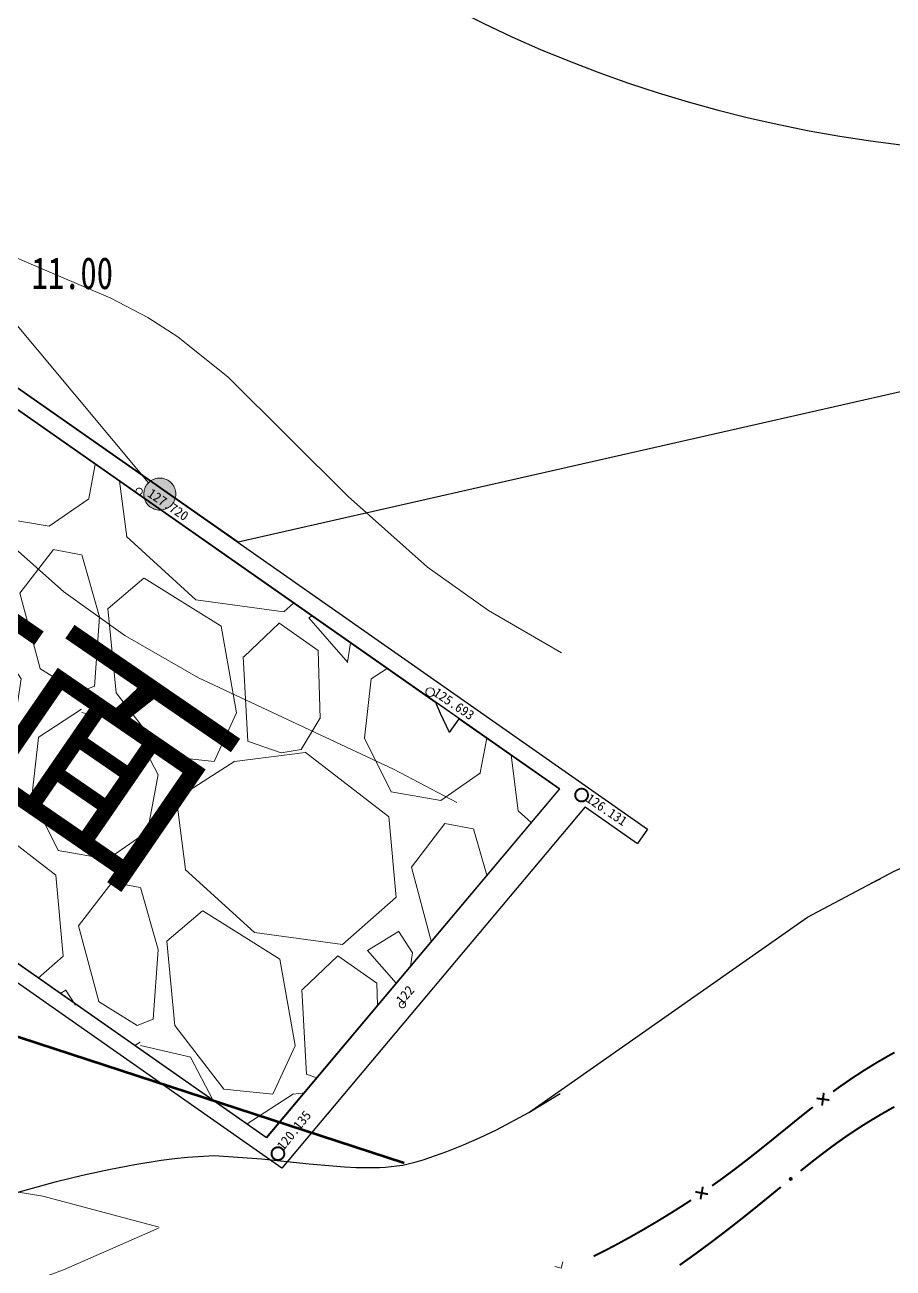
# Model space of a CAD drawing. Header units: inches. Extents: x 36473197 to 36486087, y 3899343 to 3911260.
# Drawn here: x 36483233.6 to 36483505.3, y 3903403.8 to 3903793 of the extents above; entities that cross this region are included whole.
import ezdxf

# ---------------------------------------------------------------- set-up
doc = ezdxf.new("R2010")
doc.units = ezdxf.units.IN
doc.header["$MEASUREMENT"] = 0
doc.layers.get('0').update_dxf_attribs({"lineweight": 0})
doc.layers.get('Defpoints').update_dxf_attribs({"lineweight": 0})
for name, color, linetype, lineweight in [('4煤底板等值线', 7, 'Continuous', 0), ('向北背斜轴', 7, 'Continuous', 0), ('四盘区辅运巷', 7, 'Continuous', 0), ('导线点', 7, 'Continuous', 0), ('巷道注记', 7, 'Continuous', 0), ('等值线', 7, 'Continuous', 0), ('采掘图', 7, 'Continuous', 0), ('采空区', 7, 'Continuous', 0), ('钻孔', 7, 'Continuous', 0), ('钻孔变量', 7, 'Continuous', 0)]:
    doc.layers.add(name, color=color, linetype=linetype, lineweight=lineweight)
for name, color, linetype, lineweight, true_color in [('保护煤柱', 7, 'Continuous', 0, 0xff0042), ('巷道1', 7, 'Continuous', 0, 0x2d2d2d), ('断层上盘', 1, 'Continuous', 0, 0xff0000), ('断层下盘', 1, 'Continuous', 0, 0xff0000)]:
    doc.layers.add(name, color=color, linetype=linetype, lineweight=lineweight, true_color=true_color)
doc.styles.add('仿宋', font='simfang.ttf')
doc.styles.add('宋体', font='SIMSUN.TTC')
doc.styles.add('黑体', font='simhei.ttf')
doc.linetypes.add('保护煤柱', pattern='A,0.0195,-0.001,[6,西北矿业高家堡煤矿2022年采掘接续图(2022.8.14).shx,S=1.01575e-06,R=0,X=0,Y=0],0.0195', length=0.04)
doc.dimstyles.get("Standard").update_dxf_attribs({"dimtxt": 30, "dimasz": 20, "dimexe": 0.18, "dimexo": 0.0625, "dimgap": 0.09, "dimtad": 1, "dimdec": 0, "dimzin": 0, "dimdsep": 46, "dimtxsty": '仿宋', "dimcen": 0.09, "dimclrd": 150, "dimclre": 150, "dimadec": 0, "dimazin": 0, "dimtfac": 1, "dimtdec": 0, "dimtofl": 0, "dimtmove": 0, "dimatfit": 3, "dimfxl": 1, "dimtolj": 1, "dimtzin": 0, "dimlwd": 0, "dimarcsym": 0})

# ---------------------------------------------------------------- blocks, each defined once
blk = doc.blocks.new('临时经纬仪导线点')
at = {"color": 0, "const_width": 0.3}
blk.add_lwpolyline([(1, 0), (0.97, 0.26), (0.87, 0.5), (0.71, 0.71), (0.5, 0.87), (0.26, 0.97), (0, 1), (-0.26, 0.97), (-0.5, 0.87), (-0.71, 0.71), (-0.87, 0.5), (-0.97, 0.26), (-1, 0), (-0.97, -0.26), (-0.87, -0.5), (-0.71, -0.71), (-0.5, -0.87), (-0.26, -0.97), (0, -1), (0.26, -0.97), (0.5, -0.87), (0.71, -0.71), (0.87, -0.5), (0.97, -0.26), (1, 0)], dxfattribs=at)
blk = doc.blocks.new('lr_block_23')
at = {"color": 1, "true_color": 0xff0000, "const_width": 0.6}
for points in [[(376.91, 130.77), (376.56, 130.58), (376.21, 130.39), (375.86, 130.2), (375.51, 130), (375.16, 129.8), (374.81, 129.6), (374.47, 129.4), (374.12, 129.2), (373.77, 129.01), (373.43, 128.81), (373.08, 128.61), (372.73, 128.41), (372.39, 128.21), (372.04, 128), (371.7, 127.8), (371.36, 127.59), (371.01, 127.39), (370.67, 127.18), (370.32, 126.98), (369.98, 126.78), (369.64, 126.57), (369.3, 126.36), (368.96, 126.15), (368.62, 125.94), (368.28, 125.72), (367.94, 125.51), (367.6, 125.3), (367.26, 125.09), (366.92, 124.88), (366.58, 124.66), (366.25, 124.44), (365.91, 124.23), (365.58, 124.01), (365.24, 123.79), (364.9, 123.58), (364.57, 123.36), (364.24, 123.14), (363.9, 122.91), (363.57, 122.69)], [(347.56, 110.72), (347.87, 110.97), (348.18, 111.22), (348.5, 111.47), (348.81, 111.72), (349.12, 111.97), (349.43, 112.22), (349.75, 112.47), (350.06, 112.72), (350.37, 112.96), (350.69, 113.21), (351, 113.46), (351.31, 113.71), (351.63, 113.96), (351.94, 114.2), (352.26, 114.45), (352.58, 114.69), (352.89, 114.94), (353.21, 115.18), (353.52, 115.43), (353.84, 115.67), (354.16, 115.92), (354.47, 116.16), (354.79, 116.4), (355.11, 116.64), (355.43, 116.88), (355.75, 117.12), (356.07, 117.36), (356.39, 117.6), (356.71, 117.84), (357.03, 118.08), (357.36, 118.32), (357.68, 118.55), (358, 118.79), (358.33, 119.03), (358.65, 119.26), (358.97, 119.5), (359.3, 119.73), (359.62, 119.96), (359.95, 120.19), (360.28, 120.42), (360.6, 120.65), (360.93, 120.88), (361.26, 121.11), (361.59, 121.34), (361.91, 121.57), (362.25, 121.79), (362.58, 122.02), (362.91, 122.24), (363.24, 122.47), (363.57, 122.69)], [(341.36, 105.67), (341.05, 105.41), (340.74, 105.16), (340.43, 104.91), (340.12, 104.65), (339.81, 104.4), (339.5, 104.15), (339.19, 103.89), (338.88, 103.64), (338.57, 103.39), (338.26, 103.13), (337.95, 102.88), (337.64, 102.63), (337.33, 102.37), (337.02, 102.12), (336.71, 101.87), (336.4, 101.61), (336.09, 101.36), (335.78, 101.11), (335.47, 100.86), (335.16, 100.6), (334.85, 100.35), (334.54, 100.1), (334.23, 99.85), (333.92, 99.6), (333.61, 99.34), (333.3, 99.09), (332.99, 98.84), (332.67, 98.59), (332.36, 98.34), (332.05, 98.09), (331.74, 97.84), (331.43, 97.59), (331.11, 97.34), (330.8, 97.09), (330.49, 96.84), (330.18, 96.59), (329.86, 96.34), (329.55, 96.09), (329.24, 95.84), (328.92, 95.6), (328.61, 95.35), (328.3, 95.1), (327.98, 94.85), (327.67, 94.61), (327.35, 94.36), (327.04, 94.11), (326.72, 93.86), (326.41, 93.62), (326.09, 93.37), (325.78, 93.13)], [(344.22, 108.01), (344.28, 107.96), (344.34, 107.92), (344.42, 107.9), (344.5, 107.9), (344.57, 107.93), (344.64, 107.97), (344.7, 108.02), (344.73, 108.09), (344.75, 108.17), (344.75, 108.25), (344.73, 108.32), (344.68, 108.39), (344.63, 108.44), (344.56, 108.48), (344.48, 108.5), (344.4, 108.5), (344.33, 108.47), (344.26, 108.43), (344.21, 108.38), (344.17, 108.31), (344.15, 108.23), (344.16, 108.15), (344.18, 108.08), (344.22, 108.01)], [(309.71, 81.22), (310.03, 81.45), (310.36, 81.68), (310.69, 81.92), (311.01, 82.15), (311.34, 82.38), (311.67, 82.61), (311.99, 82.84), (312.32, 83.07), (312.64, 83.31), (312.97, 83.54), (313.29, 83.77), (313.62, 84.01), (313.94, 84.24), (314.26, 84.48), (314.59, 84.71), (314.91, 84.95), (315.24, 85.18), (315.56, 85.42), (315.88, 85.65), (316.2, 85.89), (316.53, 86.13), (316.85, 86.37), (317.17, 86.6), (317.49, 86.84), (317.81, 87.08), (318.14, 87.31), (318.46, 87.55), (318.78, 87.79), (319.1, 88.03), (319.42, 88.27), (319.74, 88.51), (320.06, 88.75), (320.38, 88.99), (320.7, 89.23), (321.02, 89.47), (321.34, 89.72), (321.65, 89.96), (321.97, 90.2), (322.29, 90.44), (322.61, 90.69), (322.93, 90.93), (323.24, 91.17), (323.56, 91.41), (323.88, 91.66), (324.2, 91.9), (324.51, 92.15), (324.83, 92.39), (325.14, 92.64), (325.46, 92.88), (325.78, 93.13)]]:
    blk.add_lwpolyline(points, dxfattribs=at)
blk = doc.blocks.new('lr_block_34_1')
at = {"color": 1, "true_color": 0xff0000, "const_width": 0.594}
for points in [[(94.16, 63.81), (93.81, 63.62), (93.45, 63.43), (93.1, 63.24), (92.75, 63.04), (92.4, 62.85), (92.06, 62.65), (91.71, 62.45)], [(74.94, 51.57), (75.26, 51.81), (75.59, 52.05), (75.91, 52.28), (76.23, 52.52), (76.56, 52.75), (76.88, 52.99), (77.2, 53.22), (77.53, 53.45), (77.86, 53.68), (78.19, 53.91), (78.52, 54.13), (78.85, 54.36), (79.18, 54.59), (79.51, 54.82), (79.83, 55.04), (80.16, 55.27), (80.49, 55.5), (80.82, 55.73), (81.16, 55.94), (81.49, 56.16), (81.83, 56.38), (82.16, 56.6), (82.5, 56.82), (82.83, 57.04), (83.16, 57.26), (83.5, 57.48), (83.83, 57.7), (84.17, 57.92), (84.5, 58.13), (84.84, 58.34), (85.19, 58.55), (85.53, 58.76), (85.87, 58.97), (86.21, 59.18), (86.55, 59.39), (86.89, 59.6), (87.23, 59.81), (87.57, 60.02), (87.91, 60.23), (88.25, 60.44), (88.6, 60.65), (88.94, 60.85), (89.29, 61.05), (89.63, 61.25), (89.98, 61.45), (90.33, 61.65), (90.67, 61.85), (91.02, 62.05), (91.36, 62.25), (91.71, 62.45)], [(71.74, 49.18), (72.01, 51.16)], [(68.57, 46.73), (68.26, 46.48), (67.94, 46.24), (67.63, 45.99), (67.31, 45.74), (67, 45.49), (66.69, 45.24), (66.38, 44.99), (66.07, 44.74), (65.75, 44.49), (65.44, 44.24), (65.13, 43.99), (64.82, 43.74), (64.51, 43.49), (64.19, 43.24), (63.88, 42.99), (63.57, 42.74), (63.26, 42.49), (62.95, 42.23), (62.64, 41.98), (62.33, 41.73), (62.02, 41.48), (61.71, 41.23), (61.4, 40.97), (61.09, 40.72), (60.78, 40.47), (60.47, 40.22), (60.16, 39.96), (59.85, 39.71), (59.54, 39.46), (59.23, 39.21), (58.92, 38.95), (58.6, 38.7), (58.29, 38.45), (57.98, 38.2), (57.67, 37.95), (57.36, 37.69), (57.05, 37.44), (56.74, 37.19), (56.43, 36.94), (56.12, 36.69), (55.81, 36.43), (55.5, 36.18), (55.19, 35.93), (54.88, 35.68), (54.57, 35.43), (54.25, 35.18), (53.94, 34.93), (53.63, 34.68), (53.32, 34.43), (53, 34.18)], [(71.74, 49.18), (69.76, 49.45)], [(71.74, 49.18), (71.46, 47.2)], [(71.74, 49.18), (73.72, 48.91)], [(37.07, 22.09), (37.4, 22.32), (37.72, 22.56), (38.05, 22.79), (38.37, 23.02), (38.7, 23.26), (39.02, 23.49), (39.35, 23.72), (39.67, 23.96), (40, 24.19), (40.32, 24.42), (40.65, 24.66), (40.97, 24.9), (41.29, 25.14), (41.61, 25.38), (41.93, 25.61), (42.25, 25.85), (42.57, 26.09), (42.89, 26.33), (43.21, 26.57), (43.53, 26.81), (43.86, 27.05), (44.18, 27.29), (44.49, 27.53), (44.81, 27.77), (45.13, 28.01), (45.45, 28.26), (45.76, 28.5), (46.08, 28.75), (46.4, 28.99), (46.72, 29.23), (47.03, 29.48), (47.35, 29.72), (47.67, 29.96), (47.98, 30.21), (48.3, 30.46), (48.61, 30.7), (48.93, 30.95), (49.24, 31.2), (49.56, 31.44), (49.87, 31.69), (50.19, 31.94), (50.5, 32.19), (50.81, 32.43), (51.13, 32.68), (51.44, 32.93), (51.75, 33.18), (52.07, 33.43), (52.38, 33.68), (52.69, 33.93), (53, 34.18)], [(33.79, 19.81), (31.82, 20.17)], [(33.79, 19.81), (33.43, 17.85)], [(33.79, 19.81), (34.15, 21.78)], [(33.79, 19.81), (35.75, 19.45)], [(30.46, 17.59), (30.13, 17.37), (29.8, 17.15), (29.46, 16.92), (29.13, 16.7), (28.79, 16.48), (28.46, 16.27), (28.12, 16.05), (27.78, 15.84), (27.45, 15.62), (27.11, 15.41), (26.77, 15.19), (26.43, 14.98), (26.09, 14.77), (25.76, 14.55), (25.42, 14.34), (25.08, 14.12), (24.74, 13.91), (24.41, 13.69), (24.07, 13.48), (23.72, 13.28), (23.38, 13.07), (23.04, 12.86), (22.7, 12.65), (22.36, 12.44), (22.02, 12.23), (21.68, 12.02), (21.34, 11.81), (20.99, 11.6), (20.65, 11.4), (20.31, 11.19), (19.97, 10.98), (19.63, 10.78), (19.28, 10.57), (18.94, 10.37), (18.59, 10.17), (18.25, 9.96), (17.9, 9.76), (17.56, 9.56), (17.21, 9.35), (16.87, 9.15), (16.53, 8.95), (16.18, 8.74), (15.84, 8.54), (15.49, 8.34), (15.14, 8.14), (14.8, 7.94), (14.45, 7.75), (14.1, 7.55), (13.75, 7.35), (13.41, 7.15)], [(0, 0), (0.35, 0.18), (0.71, 0.36), (1.07, 0.54), (1.43, 0.72), (1.78, 0.9), (2.14, 1.08), (2.5, 1.26), (2.85, 1.44), (3.21, 1.62), (3.57, 1.8), (3.92, 1.98), (4.28, 2.17), (4.63, 2.36), (4.98, 2.54), (5.34, 2.73), (5.69, 2.92), (6.05, 3.1), (6.4, 3.29), (6.75, 3.48), (7.11, 3.66), (7.46, 3.85), (7.81, 4.04), (8.16, 4.23), (8.51, 4.43), (8.86, 4.62), (9.21, 4.81), (9.57, 5), (9.92, 5.2), (10.27, 5.39), (10.62, 5.58), (10.97, 5.77), (11.32, 5.97), (11.67, 6.16), (12.02, 6.36), (12.36, 6.56), (12.71, 6.76), (13.06, 6.95), (13.41, 7.15)]]:
    blk.add_lwpolyline(points, dxfattribs=at)
blk = doc.blocks.new('*D205')
at = {"layer": 'Defpoints', "color": 0, "transparency": 16777216}
for p in [(36485936.09, 3904772.87), (36482207.75, 3899448.44), (36482358.83, 3899342.66)]:
    blk.add_point(p, dxfattribs=at)
at = {"layer": '四盘区辅运巷', "color": 150, "lineweight": -2, "transparency": 16777216}
for p, q in [((36485936.14, 3904772.84), (36486087.31, 3904666.98)), ((36482207.81, 3899448.41), (36482358.98, 3899342.55))]:
    blk.add_line(p, q, dxfattribs=at)
at = {"layer": '四盘区辅运巷', "color": 150, "lineweight": 0, "transparency": 16777216}
blk.add_line((36486075.69, 3904650.7), (36482370.3, 3899359.04), dxfattribs=at)
at = {"layer": '四盘区辅运巷', "color": 150, "transparency": 16777216}
for points in [[(36486072.96, 3904652.61), (36486078.42, 3904648.79), (36486087.16, 3904667.08)], [(36482367.57, 3899360.95), (36482373.03, 3899357.13), (36482358.83, 3899342.66)]]:
    blk.add_solid(points, dxfattribs=at)
at = {"layer": '四盘区辅运巷', "color": 0, "transparency": 16777216, "insert": (36484210.49, 3902013.62), "char_height": 30, "attachment_point": 5, "rotation": 54.9991, "style": '仿宋'}
blk.add_mtext('\\A1;650', dxfattribs=at)

msp = doc.modelspace()

# ---------------------------------------------------------------- hatches: boundary and pattern name
at = {"layer": '采空区'}
h = msp.add_hatch(dxfattribs=at)
h.set_pattern_fill('GRAVEL', color=160, scale=105.790118, angle=-45, style=0)
h.set_pattern_definition([(148.011827392, (68597042.899, -13823066.216), (-1084.5972532358, 668.1492536708), [14.23257937, -1409.02790148]), (104.968780616, (68597030.8273, -13823058.6764), (324.60542222537, -1231.83032385526), [24.42355305, -2417.93098663]), (52.509486966, (68597024.519, -13823035.0816), (-962.3304480337, -1243.8860362498), [17.2213618, -1704.91699648]), (187.272728894, (68596991.3093, -13822999.0423), (2102.03324767324, 263.1870727482), [22.2411029, -2201.86876955]), (212.832694066, (68596969.247, -13823001.858), (1158.3562619836, 741.3383686664), [21.80916186, -2159.1099997]), (277.272728894, (68596950.922, -13823013.6825), (-263.1870727482, 2102.03324767324), [22.2411029, -2201.86876955]), (317.693280355, (68596953.7374, -13823035.7447), (-1280.6230671857, 1170.6969212542), [29.41272083, -2911.85698693]), (352.254368263, (68596975.4896, -13823055.5423), (2420.61081370132, -325.1753159775), [27.7686366, -2749.09602793]), (41.428605503, (68597003.005, -13823059.285), (1207.43395219005, 1072.25659396515), [22.31642548, -2209.32856695]), (95.235398197, (68597019.737, -13823044.518), (97.870433537, -1164.3841181808), [25.4776458, -1248.40407042]), (142.396477686, (68597017.4126, -13823019.147), (-1366.43778832802, 1048.145169176), [32.9481208, -3261.86639243]), (58.813114722, (68597008.452, -13823102.367), (496.519811386, 839.4937490794), [11.24559538, -1113.31878876]), (91.468274278, (68597014.2757, -13823092.747), (30.4242278625, -1391.1191068693), [21.39467617, -2118.07806326]), (144.99903989, (68597013.73, -13823071.36), (-104.18323661, -18.36851547), [14.96094433, -134.64887587]), (123.197630402, (68597024.944, -13823061.862), (300.20905056, -484.1791521155), [8.05676384, -797.61677474]), (211.800449374, (68597020.532, -13823055.12), (294.181194363, 159.288783014), [11.39391312, -558.30330943]), (310.96279642, (68597010.849, -13823061.125), (263.472019624, -275.812678895), [18.50575962, -598.35133172]), (81.56409107, (68597022.98, -13823075.1), (-67.446205674, -226.734988688), [13.38149787, -321.15623022]), (296.388580222, (68597009.8786, -13822994.694), (496.2348645101, -986.7268196989), [18.74600898, -1855.85966514]), (350.34521583, (68597018.2104, -13823011.487), (-1219.489664585, 214.679276294), [15.7268648, -1556.95630813]), (213.197630402, (68597043.817, -13823071.425), (484.1791521155, 300.20905056), [16.11342188, -789.5601167]), (263.609499554, (68597030.3336, -13823080.248), (128.86455515155, 1096.9379125064), [18.74600898, -1855.85966514]), (259.44299467, (68596945.285, -13823006.083), (116.523895881, 557.653213987), [18.07741543, -885.7937524]), (214.774180457, (68596941.973, -13823023.854), (1054.1730253733, 722.9698531985), [15.14681757, -1499.53716794]), (346.800449375, (68596939.818, -13823090.836), (557.653213987, -116.523895881), [16.11342188, -789.5601167]), (297.353064525, (68596955.5054, -13823094.515), (-655.5236475241, 1280.9080140618), [17.73370334, -1755.63182905]), (349.44299467, (68596930.817, -13823039.786), (-557.653213987, 116.523895881), [9.03870772, -894.8324601]), (21.30897236, (68596938.716, -13823084.585), (398.364430973, 177.657298482), [5.39423814, -534.03163993]), (85.96279642, (68596943.74, -13823082.624), (-49.077690206, -330.918225299), [21.80916186, -414.37467045]), (106.008045845, (68596945.2765, -13823060.869), (287.8683912895, -1023.4638506347), [20.21120212, -2000.90617204]), (223.68910741, (68597001.472, -13823062.778), (189.997957753, 140.920267546), [15.25726246, -366.17443387]), (273.156266475, (68596990.4398, -13823073.3166), (103.8982897342, -1807.85205331037), [26.63731707, -2637.08980142]), (340.94443579, (68596991.906, -13823099.913), (-802.7567181436, 288.1533381656), [10.89172743, -1078.2842042]), (9.9990399, (68597002.2, -13823103.47), (85.81472114, 122.55175208), [6.3474071, -99.4427113]), (40.255477052, (68596948.0346, -13823058.2345), (-655.8085944002, -545.3125547165), [14.6967864, -1454.9865081]), (328.011827393, (68596959.251, -13823048.7374), (1084.5972532358, -668.1492536708), [28.46515874, -1394.7953221]), (279.9990399, (68596983.39, -13823063.82), (122.55175208, -85.81472114), [27.50543078, -78.28468762]), (245.303886357, (68596988.1696, -13823090.9043), (-545.5975015926, -1170.4119743781), [16.72689878, -1655.96174163]), (174.053643987, (68596981.181, -13823106.101), (-435.101461909, 30.7091747386), [15.40325282, -754.76043433]), (127.645015252, (68596965.8606, -13823104.5056), (-1390.83415999324, 1795.7963409158), [25.07913442, -2482.83845253]), (95.425118628, (68596950.543, -13823084.6476), (-134.60746447276, 1372.75059140138), [26.5320559, -2626.6706156])])
h.paths.add_polyline_path([(36483042.63, 3903804.42), (36482958.18, 3903690.33), (36483309.11, 3903444.61), (36483400.86, 3903553.78)], flags=17)
at = {"layer": '钻孔变量'}
msp.add_hatch(color=7, dxfattribs=at).paths.add_polyline_path([(36483270.77, 3903646.07), (36483270.78, 3903645.63), (36483270.84, 3903645.2), (36483270.94, 3903644.77), (36483271.07, 3903644.36), (36483271.24, 3903643.95), (36483271.44, 3903643.56), (36483271.67, 3903643.19), (36483271.94, 3903642.85), (36483272.24, 3903642.52), (36483272.56, 3903642.23), (36483272.91, 3903641.96), (36483273.27, 3903641.73), (36483273.66, 3903641.52), (36483274.07, 3903641.36), (36483274.48, 3903641.22), (36483274.91, 3903641.13), (36483275.35, 3903641.07), (36483275.78, 3903641.05), (36483276.22, 3903641.07), (36483276.65, 3903641.13), (36483277.08, 3903641.22), (36483277.5, 3903641.36), (36483277.9, 3903641.52), (36483278.29, 3903641.73), (36483278.66, 3903641.96), (36483279.01, 3903642.23), (36483279.33, 3903642.52), (36483279.63, 3903642.85), (36483279.89, 3903643.19), (36483280.13, 3903643.56), (36483280.33, 3903643.95), (36483280.5, 3903644.36), (36483280.63, 3903644.77), (36483280.72, 3903645.2), (36483280.78, 3903645.63), (36483280.8, 3903646.07), (36483280.78, 3903646.51), (36483280.72, 3903646.94), (36483280.63, 3903647.37), (36483280.5, 3903647.79), (36483280.33, 3903648.19), (36483280.13, 3903648.58), (36483279.89, 3903648.95), (36483279.63, 3903649.3), (36483279.33, 3903649.62), (36483279.01, 3903649.91), (36483278.66, 3903650.18), (36483278.29, 3903650.42), (36483277.9, 3903650.62), (36483277.5, 3903650.79), (36483277.08, 3903650.92), (36483276.65, 3903651.01), (36483276.22, 3903651.07), (36483275.78, 3903651.09), (36483275.35, 3903651.07), (36483274.91, 3903651.01), (36483274.48, 3903650.92), (36483274.07, 3903650.79), (36483273.66, 3903650.62), (36483273.27, 3903650.42), (36483272.91, 3903650.18), (36483272.56, 3903649.91), (36483272.24, 3903649.62), (36483271.94, 3903649.3), (36483271.67, 3903648.95), (36483271.44, 3903648.58), (36483271.24, 3903648.19), (36483271.07, 3903647.79), (36483270.94, 3903647.37), (36483270.84, 3903646.94), (36483270.78, 3903646.51)], flags=17)

# ---------------------------------------------------------------- linework, layer by layer
at = {"layer": '4煤底板等值线', "color": 7, "linetype": 'Continuous', "lineweight": 0, "flags": 128}
for points in [[(36483368.69, 3903549.49), (36483348.92, 3903559.93), (36483287.85, 3903588.55), (36483264.85, 3903601.81), (36483245.73, 3903615.43), (36483220.97, 3903637.54), (36483183.45, 3903674.87), (36483167.61, 3903687.51), (36483158.2, 3903693.55), (36483148.93, 3903698.6), (36483086.73, 3903725.22), (36483062.6, 3903737.64), (36483024.45, 3903762.95), (36482986.48, 3903792.31)], [(36483230.17, 3903427.79), (36483239.2, 3903426.29), (36483275.62, 3903416.57)]]:
    msp.add_lwpolyline(points, dxfattribs=at)
at = {"layer": '保护煤柱', "color": 1, "linetype": 'Continuous', "lineweight": 30, "true_color": 0xff0000}
for p, q in [((36483498.69, 3903524.33), (36483498.33, 3903524.15)), ((36483499.05, 3903524.5), (36483498.69, 3903524.33)), ((36483499.41, 3903524.67), (36483499.05, 3903524.5)), ((36483499.77, 3903524.84), (36483499.41, 3903524.67)), ((36483500.13, 3903525.01), (36483499.77, 3903524.84)), ((36483500.5, 3903525.18), (36483500.13, 3903525.01)), ((36483500.86, 3903525.35), (36483500.5, 3903525.18)), ((36483501.22, 3903525.52), (36483500.86, 3903525.35))]:
    msp.add_line(p, q, dxfattribs=at)
at = {"layer": '保护煤柱', "color": 1, "linetype": '保护煤柱', "lineweight": 30, "ltscale": 3750, "true_color": 0xff0000, "flags": 128}
for points in [[(36482904.52, 3903937.16), (36482917.74, 3903898.77), (36483300.26, 3903631.14), (36483756.26, 3903734.69), (36483879.18, 3903794.42), (36484050.58, 3904030.05)], [(36483391.27, 3903452.49), (36483478.5, 3903513.66), (36483505.6, 3903528), (36483519.61, 3903534.2), (36483533.91, 3903539.59), (36483557.92, 3903546.1), (36483582.45, 3903550.72), (36483668.38, 3903559.82)], [(36481383.77, 3903121.94), (36481402.76, 3903122.03), (36481439.41, 3903122.25), (36481476.06, 3903122.65), (36481494.09, 3903122.9), (36481512.1, 3903123.29), (36481530.1, 3903123.94), (36481548.06, 3903125.04), (36481571.49, 3903127.54), (36481594.86, 3903130.67), (36481618.21, 3903134.06), (36481641.56, 3903137.51), (36481660.14, 3903140.21), (36481678.74, 3903142.67), (36481697.36, 3903144.74), (36481716.02, 3903146.15), (36481727.09, 3903146.47), (36481738.17, 3903146.44), (36481749.24, 3903146.09), (36481760.28, 3903145.35), (36481781.09, 3903142.63), (36481801.82, 3903139.22), (36481822.53, 3903135.72), (36481843.27, 3903132.54), (36481849.79, 3903131.59), (36481856.31, 3903130.77), (36481859.58, 3903130.44), (36481862.84, 3903130.18), (36481869.37, 3903129.99), (36481873.93, 3903130.25), (36481878.49, 3903130.75), (36481883.03, 3903131.42), (36481887.54, 3903132.25), (36481895.15, 3903134), (36481902.68, 3903136.03), (36481910.18, 3903138.26), (36481917.64, 3903140.61), (36481925.7, 3903143.22), (36481933.74, 3903145.86), (36481941.79, 3903148.49), (36481949.85, 3903151.05), (36481956.33, 3903152.99), (36481962.83, 3903154.87), (36481969.35, 3903156.68), (36481975.89, 3903158.43), (36481991.27, 3903162.26), (36482006.72, 3903165.83), (36482022.22, 3903169.23), (36482037.74, 3903172.46), (36482063.19, 3903177.42), (36482088.69, 3903182.11), (36482114.22, 3903186.62), (36482139.77, 3903191.01), (36482173.02, 3903196.64), (36482206.28, 3903202.18), (36482239.56, 3903207.6), (36482272.85, 3903212.91), (36482301.24, 3903217.29), (36482329.64, 3903221.61), (36482358.05, 3903225.89), (36482386.45, 3903230.15), (36482410.48, 3903233.76), (36482434.5, 3903237.37), (36482458.52, 3903241), (36482482.53, 3903244.65), (36482517.86, 3903250.05), (36482553.17, 3903255.6), (36482588.43, 3903261.37), (36482623.65, 3903267.48), (36482658.55, 3903273.99), (36482693.35, 3903281.03), (36482727.98, 3903288.74), (36482762.34, 3903297.46), (36482804.41, 3903310.52), (36482846.19, 3903324.61), (36482887.95, 3903338.77), (36482929.97, 3903352.06), (36482955.86, 3903359.02), (36482981.93, 3903365.33), (36483008.12, 3903371.13), (36483034.43, 3903376.33), (36483051.96, 3903379.22), (36483069.52, 3903381.94), (36483087.07, 3903384.75), (36483104.56, 3903387.82), (36483107.98, 3903388.43), (36483111.39, 3903389.07), (36483114.78, 3903389.8), (36483118.11, 3903390.7), (36483120.52, 3903391.56), (36483122.9, 3903392.5), (36483125.28, 3903393.46), (36483127.67, 3903394.38), (36483132.97, 3903395.98), (36483138.33, 3903397.39), (36483143.71, 3903398.74), (36483149.08, 3903400.15), (36483156.43, 3903402.34), (36483163.75, 3903404.68), (36483171.03, 3903407.09), (36483178.3, 3903409.57), (36483190.52, 3903413.89), (36483202.73, 3903418.22), (36483214.98, 3903422.44), (36483227.33, 3903426.41), (36483243.48, 3903430.88), (36483251.62, 3903432.85), (36483259.8, 3903434.65), (36483268, 3903436.22), (36483276.24, 3903437.54), (36483280.36, 3903438.08), (36483284.5, 3903438.52), (36483292.8, 3903438.99), (36483307.66, 3903438.03), (36483322.52, 3903436.42), (36483329.92, 3903435.74), (36483333.6, 3903435.48), (36483337.27, 3903435.31), (36483340.93, 3903435.25), (36483344.57, 3903435.31), (36483346.39, 3903435.4), (36483348.2, 3903435.55), (36483350, 3903435.74), (36483351.8, 3903436.02), (36483353.93, 3903436.48), (36483356.06, 3903437.04), (36483358.17, 3903437.68), (36483360.26, 3903438.35), (36483365.61, 3903440.24), (36483370.87, 3903442.33), (36483376.06, 3903444.63), (36483381.19, 3903447.1), (36483391.27, 3903452.49), (36483401.07, 3903458.38)]]:
    msp.add_lwpolyline(points, dxfattribs=at)
at = {"layer": '保护煤柱', "color": 1, "linetype": '保护煤柱', "lineweight": 30, "ltscale": 3750, "true_color": 0xff0000}
msp.add_arc((36483555.38, 3904162.59, -0.2), 409.89, 225.7953, 43.0751, dxfattribs=at)
msp.add_arc((36483555.38, 3904162.59, -0.2), 409.89, 225.7953, 43.0751, dxfattribs=at)
at = {"layer": '向北背斜轴', "color": 1, "lineweight": 100, "true_color": 0xff0000, "flags": 128}
msp.add_lwpolyline([(36483352.22, 3903436.63), (36483206.26, 3903484.28), (36482886.33, 3903659.71), (36482827.83, 3903683.99), (36482798.29, 3903693.36), (36482768.48, 3903700.12), (36482753.43, 3903702.21), (36482738.24, 3903703.05), (36482721.08, 3903701.89), (36482703.75, 3903699.29), (36482668.8, 3903691.37), (36482510.15, 3903644.05)], dxfattribs=at)
at = {"layer": '导线点', "color": 7, "lineweight": 0}
msp.add_circle((36483360.4, 3903584.08), 1.39, dxfattribs=at)
at = {"layer": '巷道1', "color": 7, "linetype": 'Continuous', "lineweight": 30}
for p, q in [((36482922.89, 3903895.17, -0.2), (36483428.44, 3903541.18, -0.2)), ((36483006.38, 3903829.99, -0.2), (36483362.17, 3903580.87, -0.2)), ((36483309.11, 3903444.61), (36482838.73, 3903773.96)), ((36483314.02, 3903435.07), (36482882.14, 3903737.47)), ((36483366.49, 3903571.46), (36483369.5, 3903575.74)), ((36483369.5, 3903575.74, -0.2), (36483400.86, 3903553.78, -0.2)), ((36483400.86, 3903553.78), (36483309.2, 3903444.55)), ((36483408.9, 3903548.14), (36483314.02, 3903435.07)), ((36483408.9, 3903548.14), (36483425.28, 3903536.67)), ((36483428.44, 3903541.18), (36483425.28, 3903536.67))]:
    msp.add_line(p, q, dxfattribs=at)
at = {"layer": '巷道1', "lineweight": 30}
for p, q in [((36483400.86, 3903553.78), (36483076.47, 3903780.91)), ((36483400.86, 3903553.78), (36483187.06, 3903703.48)), ((36483309.2, 3903444.55), (36482993.83, 3903665.37)), ((36483309.2, 3903444.55), (36483100.32, 3903590.81))]:
    msp.add_line(p, q, dxfattribs=at)
at = {"layer": '巷道1', "color": 7, "linetype": 'Continuous', "lineweight": 30, "flags": 128}
msp.add_lwpolyline([(36483366.49, 3903571.46), (36483363.61, 3903577.35), (36483362.11, 3903580.99)], dxfattribs=at)
at = {"layer": '断层下盘', "linetype": 'Continuous', "lineweight": 5, "flags": 128}
for points in [[(36483401.37, 3903403.76), (36483401.9, 3903405.69)], [(36483401.37, 3903403.76), (36483399.45, 3903404.29)]]:
    msp.add_lwpolyline(points, dxfattribs=at)
at = {"layer": '等值线', "linetype": 'Continuous', "lineweight": 0, "flags": 128}
for points in [[(36483401.51, 3903596.41), (36483378.65, 3903609.62), (36483359.57, 3903623.17), (36483334.75, 3903645.33), (36483297.23, 3903682.65), (36483281.4, 3903695.3), (36483272, 3903701.35), (36483260.47, 3903707.45), (36483200.52, 3903733.01), (36483176.39, 3903745.43), (36483134.76, 3903773.35), (36483100.27, 3903800.1)], [(36482981.81, 3903313.79), (36483002.17, 3903353.52), (36483007.28, 3903361.74), (36483010.66, 3903366.18), (36483013.11, 3903368.82), (36483015.26, 3903370.64), (36483018.71, 3903373.05), (36483022.34, 3903375.15), (36483027.43, 3903377.58), (36483032.75, 3903379.64), (36483043.97, 3903382.89), (36483055.79, 3903385.21), (36483080.79, 3903387.84), (36483134.04, 3903388.73), (36483161.33, 3903388.7), (36483195.13, 3903390.02), (36483208.29, 3903391.53), (36483214.71, 3903392.68), (36483222.67, 3903394.79), (36483245.67, 3903403.21), (36483275.34, 3903416.23)]]:
    msp.add_lwpolyline(points, dxfattribs=at)
at = {"layer": '采掘图', "linetype": 'Continuous', "flags": 128}
msp.add_lwpolyline([(36483042.63, 3903804.42), (36482958.18, 3903690.33), (36483309.11, 3903444.61), (36483400.86, 3903553.78), (36483042.63, 3903804.42)], dxfattribs=at)
at = {"layer": '钻孔', "flags": 128}
msp.add_lwpolyline([(36483225.91, 3903705.11), (36483272.24, 3903649.62)], dxfattribs=at)
at = {"layer": '钻孔变量', "color": 7}
msp.add_lwpolyline([(36483270.77, 3903646.07), (36483270.78, 3903645.63), (36483270.84, 3903645.2), (36483270.94, 3903644.77), (36483271.07, 3903644.36), (36483271.24, 3903643.95), (36483271.44, 3903643.56), (36483271.67, 3903643.19), (36483271.94, 3903642.85), (36483272.24, 3903642.52), (36483272.56, 3903642.23), (36483272.91, 3903641.96), (36483273.27, 3903641.73), (36483273.66, 3903641.52), (36483274.07, 3903641.36), (36483274.48, 3903641.22), (36483274.91, 3903641.13), (36483275.35, 3903641.07), (36483275.78, 3903641.05), (36483276.22, 3903641.07), (36483276.65, 3903641.13), (36483277.08, 3903641.22), (36483277.5, 3903641.36), (36483277.9, 3903641.52), (36483278.29, 3903641.73), (36483278.66, 3903641.96), (36483279.01, 3903642.23), (36483279.33, 3903642.52), (36483279.63, 3903642.85), (36483279.89, 3903643.19), (36483280.13, 3903643.56), (36483280.33, 3903643.95), (36483280.5, 3903644.36), (36483280.63, 3903644.77), (36483280.72, 3903645.2), (36483280.78, 3903645.63), (36483280.8, 3903646.07), (36483280.78, 3903646.51), (36483280.72, 3903646.94), (36483280.63, 3903647.37), (36483280.5, 3903647.79), (36483280.33, 3903648.19), (36483280.13, 3903648.58), (36483279.89, 3903648.95), (36483279.63, 3903649.3), (36483279.33, 3903649.62), (36483279.01, 3903649.91), (36483278.66, 3903650.18), (36483278.29, 3903650.42), (36483277.9, 3903650.62), (36483277.5, 3903650.79), (36483277.08, 3903650.92), (36483276.65, 3903651.01), (36483276.22, 3903651.07), (36483275.78, 3903651.09), (36483275.35, 3903651.07), (36483274.91, 3903651.01), (36483274.48, 3903650.92), (36483274.07, 3903650.79), (36483273.66, 3903650.62), (36483273.27, 3903650.42), (36483272.91, 3903650.18), (36483272.56, 3903649.91), (36483272.24, 3903649.62), (36483271.94, 3903649.3), (36483271.67, 3903648.95), (36483271.44, 3903648.58), (36483271.24, 3903648.19), (36483271.07, 3903647.79), (36483270.94, 3903647.37), (36483270.84, 3903646.94), (36483270.78, 3903646.51), (36483270.77, 3903646.07)], dxfattribs=at)

# ---------------------------------------------------------------- block references
at = {"layer": '导线点', "color": 7, "rotation": 9.686697337865286e-10}
for p in [(36483269.32, 3903646.95), (36483351.73, 3903486.26)]:
    msp.add_blockref('临时经纬仪导线点', p, dxfattribs=at)
at = {"layer": '导线点', "color": 7, "xscale": 2, "yscale": 2, "rotation": 9.686697337865286e-10}
for p in [(36483407.79, 3903551.85), (36483312.75, 3903439.61)]:
    msp.add_blockref('临时经纬仪导线点', p, dxfattribs=at)
at = {"layer": '断层上盘', "color": 1, "true_color": 0xff0000}
for p in [(36483128.76, 3903323.49), (36483128.78, 3903323.49, -0.2)]:
    msp.add_blockref('lr_block_23', p, dxfattribs=at)
at = {"layer": '断层下盘', "color": 1, "true_color": 0xff0000}
for p in [(36483411.56, 3903407.46), (36483411.59, 3903407.47, -0.2)]:
    msp.add_blockref('lr_block_34_1', p, dxfattribs=at)

# ---------------------------------------------------------------- texts
at = {"layer": '导线点', "style": '黑体'}
for s, rotation, p in [('127.720', 325.8796, (36483271.65, 3903645.55)), ('125.693', 325.8796, (36483361.09, 3903583.2)), ('126.131', 325.8796, (36483408.92, 3903550.03)), ('122', 48.7832, (36483351.65, 3903485.99)), ('120.135', 51.45, (36483314.48, 3903440.36))]:
    msp.add_text(s, height=3, rotation=rotation, dxfattribs=at).set_placement(p)
at = {"layer": '巷道注记', "color": 1, "true_color": 0xff0000, "style": '宋体'}
msp.add_text('102工作面', height=52, rotation=325.497, dxfattribs=at).set_placement((36483010.26, 3903702.67, -0.2))
at = {"layer": '钻孔', "color": 7, "style": '宋体', "width": 0.75}
msp.add_text('11.00', height=10, dxfattribs=at).set_placement((36483235.63, 3903710.25))

# ---------------------------------------------------------------- dimensions: what is measured, and where the dimension line sits
at = {"layer": '四盘区辅运巷'}
dim = msp.add_linear_dim(base=(36482358.83, 3899342.66), p1=(36485936.09, 3904772.87), p2=(36482207.75, 3899448.44), angle=54.9991, text='650', dimstyle='Standard', dxfattribs=at)
dim.commit()
dim.dimension.update_dxf_attribs({"geometry": '*D205', "text_midpoint": (36484222.99, 3902004.87), "dimtype": 160})

doc.saveas('drawing.dxf')
